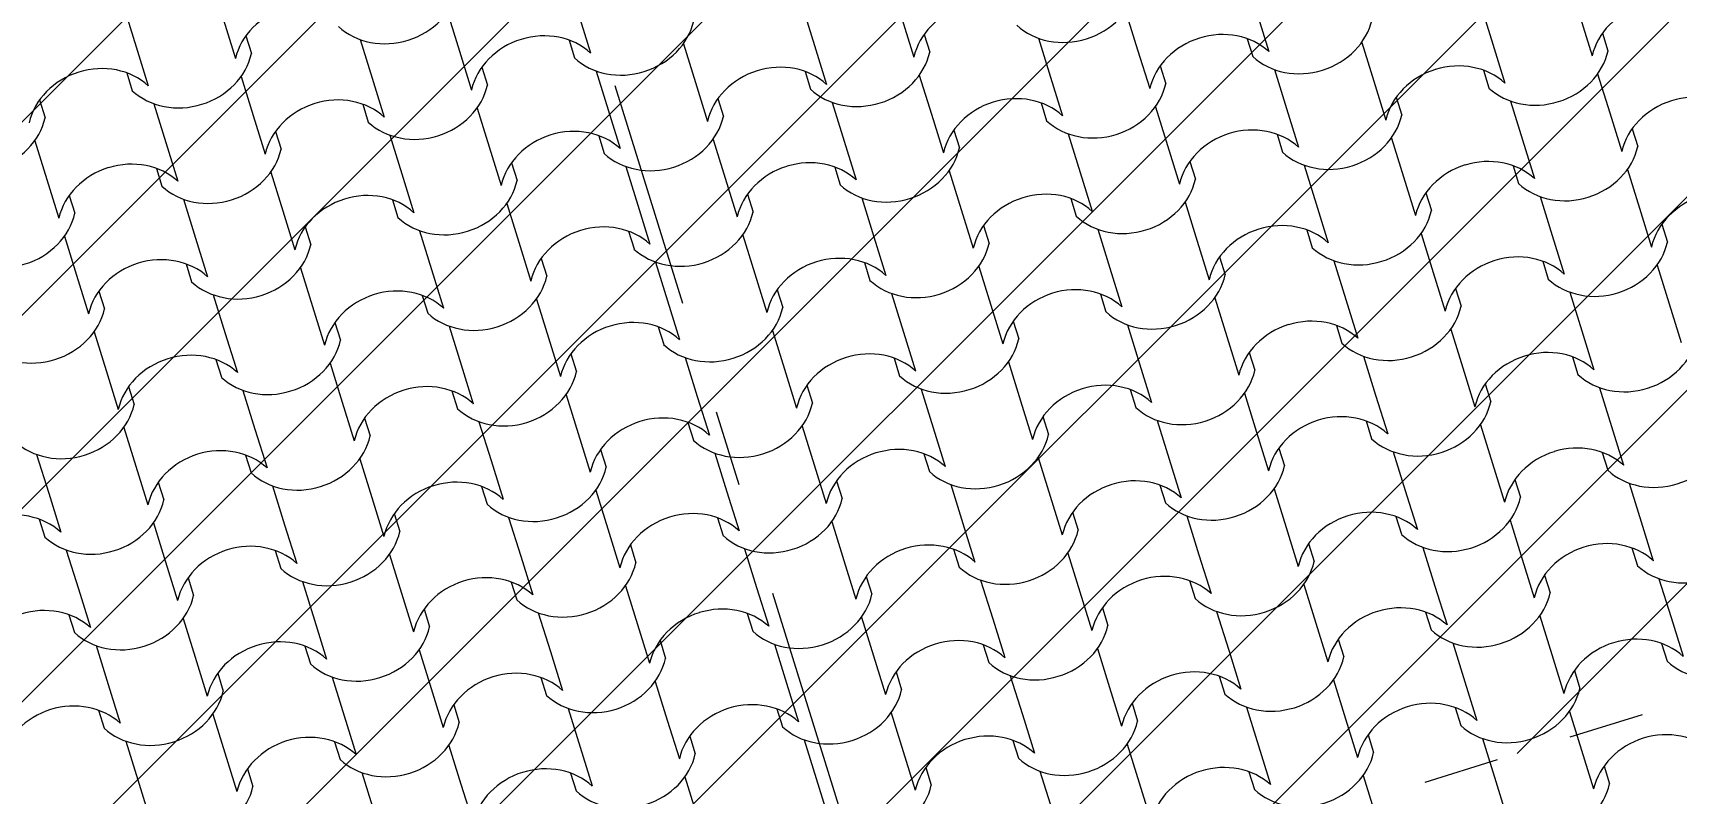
# Model space of a CAD drawing. Header units: metres. Extents: x -111189 to -108577, y -72951 to -72647.
# Drawn here: x -111163.921 to -111161.758, y -72926.407 to -72925.406 of the extents above; entities that cross this region are included whole.
import ezdxf

# ---------------------------------------------------------------- set-up
doc = ezdxf.new("R2010")
doc.units = ezdxf.units.M
doc.header["$MEASUREMENT"] = 0
doc.set_wipeout_variables(frame=1)
for name, pattern in [('OTK - Traço Ponto', [0.2, 0.1, -0.05, 0, -0.05]), ('OTK - Traço Ponto CORTES_ALÇ', [0.6, 0.3, -0.15, 0, -0.15]), ('Wipeout_Contour', [1, 0, -1])]:
    doc.linetypes.add(name, pattern=pattern)
for name, color, linetype in [('00 - Cotas Implantação', 7, 'Continuous'), ('02 - PASSEIOS', 7, 'Continuous'), ('03 - COBERTURA', 7, 'Continuous'), ('13 - IMPLANTAÇÃO (apoio).Layer Apoio', 7, 'Continuous'), ('14 - CORTES.Marcadores', 7, 'Continuous')]:
    doc.layers.add(name, color=color, linetype=linetype)
doc.styles.add('ESTILO_GERADO_2', font='malgunsl.ttf')
doc.dimstyles.new('ESTILO_GERADO__1', dxfattribs={"dimtxt": 0.15, "dimasz": 0.095, "dimexe": 0.18, "dimexo": 0.5, "dimgap": 0, "dimtad": 1, "dimzin": 0, "dimdsep": 46, "dimtxsty": 'ESTILO_GERADO_2', "dimblk": 'ARROWHEAD_2', "dimblk1": 'ARROWHEAD_2', "dimblk2": 'ARROWHEAD_2', "dimcen": 0.09, "dimclrd": 7, "dimclre": 7, "dimclrt": 7, "dimadec": 0, "dimazin": 0, "dimtfac": 1, "dimtdec": 4, "dimtmove": 0, "dimatfit": 3, "dimfxl": 1, "dimtolj": 1, "dimtzin": 0, "dimarcsym": 0})

# ---------------------------------------------------------------- blocks, each defined once
blk = doc.blocks.new('Malha_8_1', base_point=(-111182.45, -72914.5203))
at = {"color": 254, "linetype": 'Wipeout_Contour', "lineweight": 0, "ltscale": 1861428.278801215}
blk.add_wipeout([(-111182.45, -72914.5203), (-111181.1398, -72916.9324), (-111179.283, -72920.3506), (-111178.6992, -72921.4255), (-111173.1932, -72931.5618), (-111171.3979, -72934.867), (-111163.9365, -72948.6033), (-111162.5896, -72948.18), (-111170.1617, -72934.1975), (-111171.9536, -72930.8885), (-111177.4458, -72920.7467), (-111178.0283, -72919.6711), (-111179.8807, -72916.2505), (-111181.0503, -72914.0907)], dxfattribs=at).dxf.layer = '02 - PASSEIOS'
blk = doc.blocks.new('*X121', base_point=(-110957.0649, -73026.2797))
at = {"layer": '03 - COBERTURA', "color": 253, "linetype": 'Continuous', "lineweight": 9}
for p, q in [((-111163.8012, -72925.3735), (-111163.7853, -72925.4245)), ((-111162.908, -72925.3717), (-111162.8921, -72925.4227)), ((-111162.4824, -72925.3774), (-111162.4666, -72925.4284)), ((-111162.0148, -72925.37), (-111161.9989, -72925.421)), ((-111163.6705, -72925.3888), (-111163.6546, -72925.4398)), ((-111163.3756, -72925.3791), (-111163.3597, -72925.4302)), ((-111163.2029, -72925.3814), (-111163.187, -72925.4324)), ((-111162.7773, -72925.3871), (-111162.7615, -72925.4381)), ((-111162.3097, -72925.3796), (-111162.2939, -72925.4307)), ((-111161.8841, -72925.3853), (-111161.8683, -72925.4363)), ((-111163.6409, -72925.4098), (-111163.6336, -72925.4333)), ((-111163.4904, -72925.4148), (-111163.4745, -72925.4658)), ((-111163.2153, -72925.4155), (-111163.208, -72925.4389)), ((-111163.0648, -72925.4205), (-111163.049, -72925.4715)), ((-111162.7477, -72925.4081), (-111162.7404, -72925.4315)), ((-111162.5972, -72925.4131), (-111162.5814, -72925.4641)), ((-111162.3222, -72925.4137), (-111162.3149, -72925.4372)), ((-111162.1716, -72925.4187), (-111162.1558, -72925.4697)), ((-111161.9989, -72925.421), (-111161.9831, -72925.472)), ((-111161.8546, -72925.4063), (-111161.8473, -72925.4298)), ((-111163.7853, -72925.4245), (-111163.7694, -72925.4755)), ((-111163.3597, -72925.4302), (-111163.3439, -72925.4812)), ((-111162.8921, -72925.4227), (-111162.8763, -72925.4738)), ((-111162.4666, -72925.4284), (-111162.4507, -72925.4794)), ((-111163.7977, -72925.4586), (-111163.7905, -72925.4821)), ((-111163.6472, -72925.4636), (-111163.6314, -72925.5146)), ((-111163.3301, -72925.4512), (-111163.3229, -72925.4746)), ((-111163.1796, -72925.4562), (-111163.1638, -72925.5072)), ((-111162.9046, -72925.4568), (-111162.8973, -72925.4803)), ((-111162.7541, -72925.4618), (-111162.7382, -72925.5128)), ((-111162.5814, -72925.4641), (-111162.5655, -72925.5151)), ((-111162.437, -72925.4494), (-111162.4297, -72925.4729)), ((-111162.2865, -72925.4544), (-111162.2706, -72925.5054)), ((-111162.0114, -72925.4551), (-111162.0041, -72925.4785)), ((-111161.8609, -72925.4601), (-111161.845, -72925.5111)), ((-111163.4745, -72925.4658), (-111163.4587, -72925.5169)), ((-111163.049, -72925.4715), (-111163.0331, -72925.5225)), ((-111162.1558, -72925.4697), (-111162.1399, -72925.5207)), ((-111163.9126, -72925.4943), (-111163.9053, -72925.5177)), ((-111163.7621, -72925.4993), (-111163.7462, -72925.5503)), ((-111163.487, -72925.4999), (-111163.4797, -72925.5234)), ((-111163.3365, -72925.5049), (-111163.3206, -72925.5559)), ((-111163.1638, -72925.5072), (-111163.1479, -72925.5582)), ((-111163.0194, -72925.4925), (-111163.0121, -72925.516)), ((-111162.8689, -72925.4975), (-111162.853, -72925.5485)), ((-111162.5938, -72925.4982), (-111162.5865, -72925.5216)), ((-111162.4433, -72925.5032), (-111162.4274, -72925.5542)), ((-111162.2706, -72925.5054), (-111162.2547, -72925.5564)), ((-111162.1262, -72925.4908), (-111162.1189, -72925.5142)), ((-111161.9757, -72925.4958), (-111161.9598, -72925.5468)), ((-111163.6314, -72925.5146), (-111163.6155, -72925.5656)), ((-111162.7382, -72925.5128), (-111162.7223, -72925.5639)), ((-111161.845, -72925.5111), (-111161.8292, -72925.5621)), ((-111163.9189, -72925.548), (-111163.903, -72925.5991)), ((-111163.7462, -72925.5503), (-111163.7303, -72925.6013)), ((-111163.6018, -72925.5356), (-111163.5945, -72925.5591)), ((-111163.4513, -72925.5406), (-111163.4354, -72925.5916)), ((-111163.1762, -72925.5413), (-111163.1689, -72925.5647)), ((-111163.0257, -72925.5463), (-111163.0099, -72925.5973)), ((-111162.853, -72925.5485), (-111162.8372, -72925.5995)), ((-111162.7086, -72925.5339), (-111162.7013, -72925.5573)), ((-111162.5581, -72925.5389), (-111162.5423, -72925.5899)), ((-111162.2831, -72925.5395), (-111162.2758, -72925.563)), ((-111162.1325, -72925.5445), (-111162.1167, -72925.5955)), ((-111161.9598, -72925.5468), (-111161.944, -72925.5978)), ((-111161.8155, -72925.5321), (-111161.8082, -72925.5556)), ((-111163.3206, -72925.5559), (-111163.3048, -72925.607)), ((-111162.4274, -72925.5542), (-111162.4116, -72925.6052)), ((-111163.7586, -72925.5844), (-111163.7514, -72925.6078)), ((-111163.6081, -72925.5894), (-111163.5923, -72925.6404)), ((-111163.4354, -72925.5916), (-111163.4196, -72925.6427)), ((-111163.291, -72925.577), (-111163.2838, -72925.6004)), ((-111163.1405, -72925.582), (-111163.1247, -72925.633)), ((-111162.8655, -72925.5826), (-111162.8582, -72925.6061)), ((-111162.715, -72925.5876), (-111162.6991, -72925.6386)), ((-111162.5423, -72925.5899), (-111162.5264, -72925.6409)), ((-111162.3979, -72925.5752), (-111162.3906, -72925.5987)), ((-111162.2474, -72925.5802), (-111162.2315, -72925.6312)), ((-111161.9723, -72925.5809), (-111161.965, -72925.6043)), ((-111161.8218, -72925.5858), (-111161.8059, -72925.6369)), ((-111163.903, -72925.5991), (-111163.8872, -72925.6501)), ((-111163.0099, -72925.5973), (-111162.994, -72925.6483)), ((-111162.1167, -72925.5955), (-111162.1008, -72925.6465)), ((-111163.8735, -72925.6201), (-111163.8662, -72925.6435)), ((-111163.723, -72925.6251), (-111163.7071, -72925.6761)), ((-111163.4479, -72925.6257), (-111163.4406, -72925.6492)), ((-111163.2974, -72925.6307), (-111163.2815, -72925.6817)), ((-111163.1247, -72925.633), (-111163.1088, -72925.684)), ((-111162.9803, -72925.6183), (-111162.973, -72925.6418)), ((-111162.8298, -72925.6233), (-111162.8139, -72925.6743)), ((-111162.5547, -72925.624), (-111162.5474, -72925.6474)), ((-111162.4042, -72925.629), (-111162.3883, -72925.68)), ((-111162.2315, -72925.6312), (-111162.2156, -72925.6822)), ((-111162.0871, -72925.6166), (-111162.0798, -72925.64)), ((-111161.9366, -72925.6215), (-111161.9207, -72925.6726)), ((-111161.8059, -72925.6369), (-111161.7901, -72925.6879)), ((-111163.5923, -72925.6404), (-111163.5764, -72925.6914)), ((-111162.6991, -72925.6386), (-111162.6832, -72925.6896)), ((-111161.7763, -72925.6579), (-111161.7691, -72925.6813)), ((-111163.8798, -72925.6738), (-111163.8639, -72925.7248)), ((-111163.7071, -72925.6761), (-111163.6912, -72925.7271)), ((-111163.5627, -72925.6614), (-111163.5554, -72925.6849)), ((-111163.4122, -72925.6664), (-111163.3963, -72925.7174)), ((-111163.1371, -72925.6671), (-111163.1298, -72925.6905)), ((-111162.9866, -72925.6721), (-111162.9708, -72925.7231)), ((-111162.8139, -72925.6743), (-111162.7981, -72925.7253)), ((-111162.6695, -72925.6597), (-111162.6622, -72925.6831)), ((-111162.519, -72925.6646), (-111162.5032, -72925.7157)), ((-111162.3883, -72925.68), (-111162.3725, -72925.731)), ((-111162.2439, -72925.6653), (-111162.2367, -72925.6888)), ((-111162.0934, -72925.6703), (-111162.0776, -72925.7213)), ((-111161.9207, -72925.6726), (-111161.9049, -72925.7236)), ((-111163.2815, -72925.6817), (-111163.2657, -72925.7327)), ((-111162.3588, -72925.701), (-111162.3515, -72925.7245)), ((-111163.7195, -72925.7102), (-111163.7123, -72925.7336)), ((-111163.569, -72925.7152), (-111163.5532, -72925.7662)), ((-111163.3963, -72925.7174), (-111163.3805, -72925.7684)), ((-111163.2519, -72925.7028), (-111163.2447, -72925.7262)), ((-111163.1014, -72925.7078), (-111163.0856, -72925.7588)), ((-111162.9708, -72925.7231), (-111162.9549, -72925.7741)), ((-111162.8264, -72925.7084), (-111162.8191, -72925.7319)), ((-111162.6759, -72925.7134), (-111162.66, -72925.7644)), ((-111162.5032, -72925.7157), (-111162.4873, -72925.7667)), ((-111162.2083, -72925.706), (-111162.1924, -72925.757)), ((-111162.0776, -72925.7213), (-111162.0617, -72925.7723)), ((-111161.9332, -72925.7066), (-111161.9259, -72925.7301)), ((-111161.7827, -72925.7116), (-111161.7668, -72925.7627)), ((-111163.8639, -72925.7248), (-111163.8481, -72925.7759)), ((-111163.8344, -72925.7459), (-111163.8271, -72925.7693)), ((-111162.9412, -72925.7441), (-111162.9339, -72925.7676)), ((-111162.048, -72925.7423), (-111162.0407, -72925.7658)), ((-111163.6839, -72925.7509), (-111163.668, -72925.8019)), ((-111163.5532, -72925.7662), (-111163.5373, -72925.8172)), ((-111163.4088, -72925.7515), (-111163.4015, -72925.775)), ((-111163.2583, -72925.7565), (-111163.2424, -72925.8075)), ((-111163.0856, -72925.7588), (-111163.0697, -72925.8098)), ((-111162.7907, -72925.7491), (-111162.7748, -72925.8001)), ((-111162.66, -72925.7644), (-111162.6441, -72925.8154)), ((-111162.5156, -72925.7498), (-111162.5083, -72925.7732)), ((-111162.3651, -72925.7547), (-111162.3492, -72925.8058)), ((-111162.1924, -72925.757), (-111162.1765, -72925.808)), ((-111161.8975, -72925.7473), (-111161.8816, -72925.7983)), ((-111161.7668, -72925.7627), (-111161.751, -72925.8137)), ((-111163.5236, -72925.7872), (-111163.5163, -72925.8107)), ((-111162.6304, -72925.7854), (-111162.6231, -72925.8089)), ((-111163.8407, -72925.7996), (-111163.8248, -72925.8506)), ((-111163.668, -72925.8019), (-111163.6521, -72925.8529)), ((-111163.3731, -72925.7922), (-111163.3572, -72925.8432)), ((-111163.2424, -72925.8075), (-111163.2266, -72925.8585)), ((-111163.098, -72925.7929), (-111163.0907, -72925.8163)), ((-111162.9475, -72925.7979), (-111162.9317, -72925.8489)), ((-111162.7748, -72925.8001), (-111162.759, -72925.8511)), ((-111162.4799, -72925.7904), (-111162.4641, -72925.8415)), ((-111162.3492, -72925.8058), (-111162.3334, -72925.8568)), ((-111162.2048, -72925.7911), (-111162.1976, -72925.8145)), ((-111162.0543, -72925.7961), (-111162.0385, -72925.8471)), ((-111161.8816, -72925.7983), (-111161.8658, -72925.8494)), ((-111163.2128, -72925.8286), (-111163.2055, -72925.852)), ((-111162.3197, -72925.8268), (-111162.3124, -72925.8502)), ((-111162.1692, -72925.8318), (-111162.1533, -72925.8828)), ((-111161.8941, -72925.8324), (-111161.8868, -72925.8559)), ((-111163.8248, -72925.8506), (-111163.809, -72925.9016)), ((-111163.6804, -72925.836), (-111163.6731, -72925.8594)), ((-111163.5299, -72925.841), (-111163.5141, -72925.892)), ((-111163.3572, -72925.8432), (-111163.3414, -72925.8942)), ((-111163.0623, -72925.8335), (-111163.0465, -72925.8846)), ((-111162.9317, -72925.8489), (-111162.9158, -72925.8999)), ((-111162.7873, -72925.8342), (-111162.78, -72925.8577)), ((-111162.6368, -72925.8392), (-111162.6209, -72925.8902)), ((-111162.4641, -72925.8415), (-111162.4482, -72925.8925)), ((-111162.0385, -72925.8471), (-111162.0226, -72925.8981)), ((-111163.7953, -72925.8717), (-111163.788, -72925.8951)), ((-111162.9021, -72925.8699), (-111162.8948, -72925.8933)), ((-111162.7516, -72925.8749), (-111162.7357, -72925.9259)), ((-111162.4765, -72925.8755), (-111162.4692, -72925.899)), ((-111162.0089, -72925.8681), (-111162.0016, -72925.8916)), ((-111161.8584, -72925.8731), (-111161.8425, -72925.9241)), ((-111163.6447, -72925.8767), (-111163.6289, -72925.9277)), ((-111163.5141, -72925.892), (-111163.4982, -72925.943)), ((-111163.3697, -72925.8773), (-111163.3624, -72925.9008)), ((-111163.2192, -72925.8823), (-111163.2033, -72925.9333)), ((-111163.0465, -72925.8846), (-111163.0306, -72925.9356)), ((-111162.6209, -72925.8902), (-111162.605, -72925.9412)), ((-111162.326, -72925.8805), (-111162.3101, -72925.9315)), ((-111162.1533, -72925.8828), (-111162.1374, -72925.9338)), ((-111163.4845, -72925.913), (-111163.4772, -72925.9365)), ((-111163.334, -72925.918), (-111163.3181, -72925.969)), ((-111163.0589, -72925.9187), (-111163.0516, -72925.9421)), ((-111162.5913, -72925.9112), (-111162.584, -72925.9347)), ((-111162.4408, -72925.9162), (-111162.425, -72925.9672)), ((-111162.1657, -72925.9169), (-111162.1585, -72925.9403)), ((-111163.8016, -72925.9254), (-111163.7857, -72925.9764)), ((-111163.6289, -72925.9277), (-111163.613, -72925.9787)), ((-111163.2033, -72925.9333), (-111163.1875, -72925.9843)), ((-111162.9084, -72925.9236), (-111162.8926, -72925.9747)), ((-111162.7357, -72925.9259), (-111162.7199, -72925.9769)), ((-111162.3101, -72925.9315), (-111162.2943, -72925.9826)), ((-111162.0152, -72925.9219), (-111161.9994, -72925.9729)), ((-111161.8425, -72925.9241), (-111161.8267, -72925.9751)), ((-111163.9164, -72925.9611), (-111163.9005, -72926.0121)), ((-111163.6413, -72925.9618), (-111163.634, -72925.9852)), ((-111163.1737, -72925.9543), (-111163.1664, -72925.9778)), ((-111163.0232, -72925.9593), (-111163.0074, -72926.0103)), ((-111162.7482, -72925.96), (-111162.7409, -72925.9834)), ((-111162.2806, -72925.9526), (-111162.2733, -72925.976)), ((-111162.1301, -72925.9576), (-111162.1142, -72926.0086)), ((-111161.855, -72925.9582), (-111161.8477, -72925.9817)), ((-111163.7857, -72925.9764), (-111163.7699, -72926.0274)), ((-111163.4908, -72925.9667), (-111163.475, -72926.0178)), ((-111163.3181, -72925.969), (-111163.3023, -72926.02)), ((-111162.8926, -72925.9747), (-111162.8767, -72926.0257)), ((-111162.5977, -72925.965), (-111162.5818, -72926.016)), ((-111162.425, -72925.9672), (-111162.4091, -72926.0183)), ((-111161.9994, -72925.9729), (-111161.9835, -72926.0239)), ((-111163.7562, -72925.9975), (-111163.7489, -72926.0209)), ((-111163.6056, -72926.0024), (-111163.5898, -72926.0535)), ((-111163.3306, -72926.0031), (-111163.3233, -72926.0266)), ((-111162.863, -72925.9957), (-111162.8557, -72926.0191)), ((-111162.7125, -72926.0007), (-111162.6966, -72926.0517)), ((-111162.4374, -72926.0013), (-111162.4301, -72926.0248)), ((-111161.9698, -72925.9939), (-111161.9625, -72926.0174)), ((-111161.8193, -72925.9989), (-111161.8034, -72926.0499)), ((-111163.9005, -72926.0121), (-111163.8847, -72926.0631)), ((-111163.475, -72926.0178), (-111163.4591, -72926.0688)), ((-111163.1801, -72926.0081), (-111163.1642, -72926.0591)), ((-111163.0074, -72926.0103), (-111162.9915, -72926.0614)), ((-111162.5818, -72926.016), (-111162.5659, -72926.067)), ((-111162.2869, -72926.0063), (-111162.271, -72926.0573)), ((-111162.1142, -72926.0086), (-111162.0983, -72926.0596)), ((-111163.913, -72926.0462), (-111163.9057, -72926.0697)), ((-111163.4454, -72926.0388), (-111163.4381, -72926.0622)), ((-111163.2949, -72926.0438), (-111163.279, -72926.0948)), ((-111163.0198, -72926.0444), (-111163.0125, -72926.0679)), ((-111162.5522, -72926.037), (-111162.5449, -72926.0605)), ((-111162.4017, -72926.042), (-111162.3859, -72926.093)), ((-111162.1266, -72926.0427), (-111162.1193, -72926.0661)), ((-111161.9761, -72926.0477), (-111161.9603, -72926.0987)), ((-111163.7625, -72926.0512), (-111163.7466, -72926.1022)), ((-111163.5898, -72926.0535), (-111163.5739, -72926.1045)), ((-111163.1642, -72926.0591), (-111163.1484, -72926.1101)), ((-111162.8693, -72926.0494), (-111162.8535, -72926.1004)), ((-111162.6966, -72926.0517), (-111162.6808, -72926.1027)), ((-111162.271, -72926.0573), (-111162.2552, -72926.1084)), ((-111161.8034, -72926.0499), (-111161.7876, -72926.1009)), ((-111163.8773, -72926.0869), (-111163.8614, -72926.1379)), ((-111163.6022, -72926.0875), (-111163.5949, -72926.111)), ((-111163.1346, -72926.0801), (-111163.1273, -72926.1036)), ((-111162.9841, -72926.0851), (-111162.9683, -72926.1361)), ((-111162.7091, -72926.0858), (-111162.7018, -72926.1092)), ((-111162.5586, -72926.0908), (-111162.5427, -72926.1418)), ((-111162.2415, -72926.0784), (-111162.2342, -72926.1018)), ((-111162.0909, -72926.0834), (-111162.0751, -72926.1344)), ((-111161.8159, -72926.084), (-111161.8086, -72926.1075)), ((-111163.7466, -72926.1022), (-111163.7308, -72926.1532)), ((-111163.4517, -72926.0925), (-111163.4359, -72926.1436)), ((-111163.279, -72926.0948), (-111163.2632, -72926.1458)), ((-111162.8535, -72926.1004), (-111162.8376, -72926.1515)), ((-111162.3859, -72926.093), (-111162.37, -72926.144)), ((-111161.9603, -72926.0987), (-111161.9444, -72926.1497)), ((-111163.717, -72926.1232), (-111163.7098, -72926.1467)), ((-111163.5665, -72926.1282), (-111163.5507, -72926.1792)), ((-111163.2915, -72926.1289), (-111163.2842, -72926.1523)), ((-111163.141, -72926.1339), (-111163.1251, -72926.1849)), ((-111162.8239, -72926.1215), (-111162.8166, -72926.1449)), ((-111162.6734, -72926.1265), (-111162.6575, -72926.1775)), ((-111162.3983, -72926.1271), (-111162.391, -72926.1506)), ((-111162.2478, -72926.1321), (-111162.2319, -72926.1831)), ((-111162.0751, -72926.1344), (-111162.0592, -72926.1854)), ((-111161.9307, -72926.1197), (-111161.9234, -72926.1432)), ((-111161.7802, -72926.1247), (-111161.7643, -72926.1757)), ((-111163.8614, -72926.1379), (-111163.8456, -72926.1889)), ((-111163.4359, -72926.1436), (-111163.42, -72926.1946)), ((-111162.9683, -72926.1361), (-111162.9524, -72926.1872)), ((-111162.5427, -72926.1418), (-111162.5268, -72926.1928)), ((-111163.8739, -72926.172), (-111163.8666, -72926.1954)), ((-111163.7234, -72926.177), (-111163.7075, -72926.228)), ((-111163.4063, -72926.1646), (-111163.399, -72926.188)), ((-111163.2558, -72926.1696), (-111163.2399, -72926.2206)), ((-111162.9807, -72926.1702), (-111162.9734, -72926.1937)), ((-111162.8302, -72926.1752), (-111162.8143, -72926.2262)), ((-111162.6575, -72926.1775), (-111162.6416, -72926.2285)), ((-111162.5131, -72926.1628), (-111162.5058, -72926.1863)), ((-111162.3626, -72926.1678), (-111162.3467, -72926.2188)), ((-111162.0875, -72926.1685), (-111162.0802, -72926.1919)), ((-111161.937, -72926.1735), (-111161.9212, -72926.2245)), ((-111161.7643, -72926.1757), (-111161.7485, -72926.2267)), ((-111163.5507, -72926.1792), (-111163.5348, -72926.2303)), ((-111163.1251, -72926.1849), (-111163.1093, -72926.2359)), ((-111162.2319, -72926.1831), (-111162.2161, -72926.2341)), ((-111163.8382, -72926.2127), (-111163.8223, -72926.2637)), ((-111163.5631, -72926.2133), (-111163.5558, -72926.2368)), ((-111163.4126, -72926.2183), (-111163.3968, -72926.2693)), ((-111163.2399, -72926.2206), (-111163.2241, -72926.2716)), ((-111163.0955, -72926.2059), (-111163.0882, -72926.2294)), ((-111162.945, -72926.2109), (-111162.9292, -72926.2619)), ((-111162.67, -72926.2116), (-111162.6627, -72926.235)), ((-111162.5194, -72926.2166), (-111162.5036, -72926.2676)), ((-111162.3467, -72926.2188), (-111162.3309, -72926.2698)), ((-111162.2024, -72926.2042), (-111162.1951, -72926.2276)), ((-111162.0518, -72926.2091), (-111162.036, -72926.2602)), ((-111161.7768, -72926.2098), (-111161.7695, -72926.2333)), ((-111163.7075, -72926.228), (-111163.6917, -72926.279)), ((-111162.8143, -72926.2262), (-111162.7985, -72926.2772)), ((-111161.9212, -72926.2245), (-111161.9053, -72926.2755)), ((-111163.8223, -72926.2637), (-111163.8065, -72926.3147)), ((-111163.6779, -72926.249), (-111163.6707, -72926.2725)), ((-111163.5274, -72926.254), (-111163.5116, -72926.305)), ((-111163.2524, -72926.2547), (-111163.2451, -72926.2781)), ((-111163.1019, -72926.2597), (-111163.086, -72926.3107)), ((-111162.9292, -72926.2619), (-111162.9133, -72926.3129)), ((-111162.7848, -72926.2473), (-111162.7775, -72926.2707)), ((-111162.6343, -72926.2523), (-111162.6184, -72926.3033)), ((-111162.3592, -72926.2529), (-111162.3519, -72926.2764)), ((-111162.2087, -72926.2579), (-111162.1928, -72926.3089)), ((-111162.036, -72926.2602), (-111162.0201, -72926.3112)), ((-111161.8916, -72926.2455), (-111161.8843, -72926.269)), ((-111163.3968, -72926.2693), (-111163.3809, -72926.3204)), ((-111162.5036, -72926.2676), (-111162.4877, -72926.3186)), ((-111163.8348, -72926.2978), (-111163.8275, -72926.3212)), ((-111163.6843, -72926.3028), (-111163.6684, -72926.3538)), ((-111163.5116, -72926.305), (-111163.4957, -72926.356)), ((-111163.3672, -72926.2904), (-111163.3599, -72926.3138)), ((-111163.2167, -72926.2954), (-111163.2008, -72926.3464)), ((-111162.9416, -72926.296), (-111162.9343, -72926.3195)), ((-111162.7911, -72926.301), (-111162.7752, -72926.352)), ((-111162.6184, -72926.3033), (-111162.6025, -72926.3543)), ((-111162.474, -72926.2886), (-111162.4667, -72926.3121)), ((-111162.3235, -72926.2936), (-111162.3076, -72926.3446)), ((-111162.0484, -72926.2943), (-111162.0411, -72926.3177)), ((-111161.8979, -72926.2992), (-111161.8821, -72926.3503)), ((-111163.086, -72926.3107), (-111163.0701, -72926.3617)), ((-111162.1928, -72926.3089), (-111162.177, -72926.3599)), ((-111162.1632, -72926.3299), (-111162.156, -72926.3534)), ((-111163.7991, -72926.3385), (-111163.7832, -72926.3895)), ((-111163.524, -72926.3391), (-111163.5167, -72926.3626)), ((-111163.3735, -72926.3441), (-111163.3577, -72926.3951)), ((-111163.2008, -72926.3464), (-111163.185, -72926.3974)), ((-111163.0564, -72926.3317), (-111163.0491, -72926.3552)), ((-111162.9059, -72926.3367), (-111162.8901, -72926.3877)), ((-111162.6308, -72926.3374), (-111162.6236, -72926.3608)), ((-111162.4803, -72926.3423), (-111162.4645, -72926.3934)), ((-111162.3076, -72926.3446), (-111162.2918, -72926.3956)), ((-111162.0127, -72926.3349), (-111161.9969, -72926.3859)), ((-111161.8821, -72926.3503), (-111161.8662, -72926.4013)), ((-111163.6684, -72926.3538), (-111163.6526, -72926.4048)), ((-111162.7752, -72926.352), (-111162.7594, -72926.403)), ((-111162.7457, -72926.3731), (-111162.7384, -72926.3965)), ((-111161.8525, -72926.3713), (-111161.8452, -72926.3947)), ((-111163.7832, -72926.3895), (-111163.7674, -72926.4405)), ((-111163.6388, -72926.3748), (-111163.6316, -72926.3983)), ((-111163.4883, -72926.3798), (-111163.4725, -72926.4308)), ((-111163.2133, -72926.3805), (-111163.206, -72926.4039)), ((-111163.0628, -72926.3855), (-111163.0469, -72926.4365)), ((-111162.8901, -72926.3877), (-111162.8742, -72926.4387)), ((-111162.5952, -72926.378), (-111162.5793, -72926.4291)), ((-111162.4645, -72926.3934), (-111162.4486, -72926.4444)), ((-111162.3201, -72926.3787), (-111162.3128, -72926.4022)), ((-111162.1696, -72926.3837), (-111162.1537, -72926.4347)), ((-111161.9969, -72926.3859), (-111161.981, -72926.437)), ((-111163.3577, -72926.3951), (-111163.3418, -72926.4461))]:
    blk.add_line(p, q, dxfattribs=at)
for centre, major_axis, start_param, end_param in [((-111163.4511, -72925.3387), (0.0878, 0.0273), 3.607672, 5.817106), ((-111162.5579, -72925.3369), (0.0878, 0.0273), 3.607672, 5.817106), ((-111163.565, -72925.4505), (0.0883, 0.0274), 1.573772, 2.670554), ((-111162.6719, -72925.4487), (0.0883, 0.0274), 1.573772, 2.670554), ((-111161.7787, -72925.447), (0.0883, 0.0274), 1.573772, 2.670554), ((-111163.1404, -72925.38), (0.0878, 0.0273), 3.607672, 5.817106), ((-111162.2472, -72925.3782), (0.0878, 0.0273), 3.607672, 5.817106), ((-111163.2543, -72925.4918), (0.0883, 0.0274), 1.573772, 2.670554), ((-111163.2548, -72925.492), (0.0883, 0.0274), 0.471039, 1.56782), ((-111162.3611, -72925.4901), (0.0883, 0.0274), 1.573772, 2.670554), ((-111162.3616, -72925.4902), (0.0883, 0.0274), 0.471039, 1.56782), ((-111163.7228, -72925.4231), (0.0878, 0.0273), 3.607672, 5.817106), ((-111162.8296, -72925.4213), (0.0878, 0.0273), 3.607672, 5.817106), ((-111161.9364, -72925.4196), (0.0878, 0.0273), 3.607672, 5.817106), ((-111163.8367, -72925.5349), (0.0883, 0.0274), 1.573772, 2.670554), ((-111163.8372, -72925.5351), (0.0883, 0.0274), 0.471039, 1.56782), ((-111162.9435, -72925.5332), (0.0883, 0.0274), 1.573772, 2.670554), ((-111162.944, -72925.5333), (0.0883, 0.0274), 0.471039, 1.56782), ((-111162.0503, -72925.5314), (0.0883, 0.0274), 1.573772, 2.670554), ((-111162.0509, -72925.5316), (0.0883, 0.0274), 0.471039, 1.56782), ((-111163.412, -72925.4645), (0.0878, 0.0273), 3.607672, 5.817106), ((-111162.5188, -72925.4627), (0.0878, 0.0273), 3.607672, 5.817106), ((-111161.7401, -72925.5729), (0.0883, 0.0274), 0.471039, 1.56782), ((-111163.5259, -72925.5763), (0.0883, 0.0274), 1.573772, 2.670554), ((-111163.5265, -72925.5764), (0.0883, 0.0274), 0.471039, 1.56782), ((-111162.6328, -72925.5745), (0.0883, 0.0274), 1.573772, 2.670554), ((-111162.6333, -72925.5747), (0.0883, 0.0274), 0.471039, 1.56782), ((-111161.7396, -72925.5727), (0.0883, 0.0274), 1.573772, 2.670554), ((-111163.9944, -72925.5076), (0.0878, 0.0273), 3.607672, 5.817106), ((-111163.1013, -72925.5058), (0.0878, 0.0273), 3.607672, 5.817106), ((-111162.3225, -72925.616), (0.0883, 0.0274), 0.471039, 1.56782), ((-111162.2081, -72925.504), (0.0878, 0.0273), 3.607672, 5.817106), ((-111163.2152, -72925.6176), (0.0883, 0.0274), 1.573772, 2.670554), ((-111163.2157, -72925.6178), (0.0883, 0.0274), 0.471039, 1.56782), ((-111162.322, -72925.6158), (0.0883, 0.0274), 1.573772, 2.670554), ((-111163.6837, -72925.5489), (0.0878, 0.0273), 3.607672, 5.817106), ((-111162.9049, -72925.6591), (0.0883, 0.0274), 0.471039, 1.56782), ((-111162.7905, -72925.5471), (0.0878, 0.0273), 3.607672, 5.817106), ((-111162.0118, -72925.6574), (0.0883, 0.0274), 0.471039, 1.56782), ((-111161.8973, -72925.5454), (0.0878, 0.0273), 3.607672, 5.817106), ((-111163.7976, -72925.6607), (0.0883, 0.0274), 1.573772, 2.670554), ((-111163.7981, -72925.6609), (0.0883, 0.0274), 0.471039, 1.56782), ((-111162.9044, -72925.659), (0.0883, 0.0274), 1.573772, 2.670554), ((-111162.0112, -72925.6572), (0.0883, 0.0274), 1.573772, 2.670554), ((-111163.4874, -72925.7022), (0.0883, 0.0274), 0.471039, 1.56782), ((-111163.3729, -72925.5902), (0.0878, 0.0273), 3.607672, 5.817106), ((-111162.5942, -72925.7005), (0.0883, 0.0274), 0.471039, 1.56782), ((-111162.4797, -72925.5885), (0.0878, 0.0273), 3.607672, 5.817106), ((-111163.4868, -72925.7021), (0.0883, 0.0274), 1.573772, 2.670554), ((-111162.5936, -72925.7003), (0.0883, 0.0274), 1.573772, 2.670554), ((-111161.7005, -72925.6985), (0.0883, 0.0274), 1.573772, 2.670554), ((-111163.9553, -72925.6333), (0.0878, 0.0273), 3.607672, 5.817106), ((-111163.1766, -72925.7436), (0.0883, 0.0274), 0.471039, 1.56782), ((-111163.0622, -72925.6316), (0.0878, 0.0273), 3.607672, 5.817106), ((-111162.2834, -72925.7418), (0.0883, 0.0274), 0.471039, 1.56782), ((-111162.169, -72925.6298), (0.0878, 0.0273), 3.607672, 5.817106), ((-111163.1761, -72925.7434), (0.0883, 0.0274), 1.573772, 2.670554), ((-111162.2829, -72925.7416), (0.0883, 0.0274), 1.573772, 2.670554), ((-111163.759, -72925.7867), (0.0883, 0.0274), 0.471039, 1.56782), ((-111163.6446, -72925.6747), (0.0878, 0.0273), 3.607672, 5.817106), ((-111162.8658, -72925.7849), (0.0883, 0.0274), 0.471039, 1.56782), ((-111162.7514, -72925.6729), (0.0878, 0.0273), 3.607672, 5.817106), ((-111161.9727, -72925.7831), (0.0883, 0.0274), 0.471039, 1.56782), ((-111161.8582, -72925.6712), (0.0878, 0.0273), 3.607672, 5.817106), ((-111163.7585, -72925.7865), (0.0883, 0.0274), 1.573772, 2.670554), ((-111162.8653, -72925.7847), (0.0883, 0.0274), 1.573772, 2.670554), ((-111161.9721, -72925.783), (0.0883, 0.0274), 1.573772, 2.670554), ((-111163.4482, -72925.828), (0.0883, 0.0274), 0.471039, 1.56782), ((-111163.3338, -72925.716), (0.0878, 0.0273), 3.607672, 5.817106), ((-111162.5551, -72925.8262), (0.0883, 0.0274), 0.471039, 1.56782), ((-111162.4406, -72925.7143), (0.0878, 0.0273), 3.607672, 5.817106), ((-111163.4477, -72925.8278), (0.0883, 0.0274), 1.573772, 2.670554), ((-111163.0231, -72925.7574), (0.0878, 0.0273), 3.607672, 5.817106), ((-111162.5545, -72925.8261), (0.0883, 0.0274), 1.573772, 2.670554), ((-111162.1299, -72925.7556), (0.0878, 0.0273), 3.607672, 5.817106), ((-111163.9162, -72925.7591), (0.0878, 0.0273), 3.607672, 5.817106), ((-111163.1375, -72925.8694), (0.0883, 0.0274), 0.471039, 1.56782), ((-111162.2443, -72925.8676), (0.0883, 0.0274), 0.471039, 1.56782), ((-111163.6055, -72925.8005), (0.0878, 0.0273), 3.607672, 5.817106), ((-111163.137, -72925.8692), (0.0883, 0.0274), 1.573772, 2.670554), ((-111162.7123, -72925.7987), (0.0878, 0.0273), 3.607672, 5.817106), ((-111162.2438, -72925.8674), (0.0883, 0.0274), 1.573772, 2.670554), ((-111161.8191, -72925.7969), (0.0878, 0.0273), 3.607672, 5.817106), ((-111163.7199, -72925.9125), (0.0883, 0.0274), 0.471039, 1.56782), ((-111162.8267, -72925.9107), (0.0883, 0.0274), 0.471039, 1.56782), ((-111161.933, -72925.9088), (0.0883, 0.0274), 1.573772, 2.670554), ((-111161.9336, -72925.9089), (0.0883, 0.0274), 0.471039, 1.56782), ((-111163.7194, -72925.9123), (0.0883, 0.0274), 1.573772, 2.670554), ((-111163.2947, -72925.8418), (0.0878, 0.0273), 3.607672, 5.817106), ((-111162.8262, -72925.9105), (0.0883, 0.0274), 1.573772, 2.670554), ((-111162.4015, -72925.8401), (0.0878, 0.0273), 3.607672, 5.817106), ((-111163.4091, -72925.9538), (0.0883, 0.0274), 0.471039, 1.56782), ((-111162.5154, -72925.9519), (0.0883, 0.0274), 1.573772, 2.670554), ((-111162.516, -72925.952), (0.0883, 0.0274), 0.471039, 1.56782), ((-111163.8771, -72925.8849), (0.0878, 0.0273), 3.607672, 5.817106), ((-111163.4086, -72925.9536), (0.0883, 0.0274), 1.573772, 2.670554), ((-111162.984, -72925.8832), (0.0878, 0.0273), 3.607672, 5.817106), ((-111162.0908, -72925.8814), (0.0878, 0.0273), 3.607672, 5.817106), ((-111163.0979, -72925.995), (0.0883, 0.0274), 1.573772, 2.670554), ((-111163.0984, -72925.9951), (0.0883, 0.0274), 0.471039, 1.56782), ((-111162.2047, -72925.9932), (0.0883, 0.0274), 1.573772, 2.670554), ((-111162.2052, -72925.9934), (0.0883, 0.0274), 0.471039, 1.56782), ((-111163.5664, -72925.9263), (0.0878, 0.0273), 3.607672, 5.817106), ((-111162.6732, -72925.9245), (0.0878, 0.0273), 3.607672, 5.817106), ((-111161.78, -72925.9227), (0.0878, 0.0273), 3.607672, 5.817106), ((-111163.6803, -72926.0381), (0.0883, 0.0274), 1.573772, 2.670554), ((-111163.6808, -72926.0382), (0.0883, 0.0274), 0.471039, 1.56782), ((-111162.7871, -72926.0363), (0.0883, 0.0274), 1.573772, 2.670554), ((-111162.7876, -72926.0365), (0.0883, 0.0274), 0.471039, 1.56782), ((-111161.8939, -72926.0346), (0.0883, 0.0274), 1.573772, 2.670554), ((-111161.8944, -72926.0347), (0.0883, 0.0274), 0.471039, 1.56782), ((-111163.2556, -72925.9676), (0.0878, 0.0273), 3.607672, 5.817106), ((-111162.3624, -72925.9658), (0.0878, 0.0273), 3.607672, 5.817106), ((-111163.3695, -72926.0794), (0.0883, 0.0274), 1.573772, 2.670554), ((-111163.37, -72926.0796), (0.0883, 0.0274), 0.471039, 1.56782), ((-111162.4763, -72926.0777), (0.0883, 0.0274), 1.573772, 2.670554), ((-111162.4769, -72926.0778), (0.0883, 0.0274), 0.471039, 1.56782), ((-111163.838, -72926.0107), (0.0878, 0.0273), 3.607672, 5.817106), ((-111162.9448, -72926.0089), (0.0878, 0.0273), 3.607672, 5.817106), ((-111162.0517, -72926.0072), (0.0878, 0.0273), 3.607672, 5.817106), ((-111163.9525, -72926.1227), (0.0883, 0.0274), 0.471039, 1.56782), ((-111163.0588, -72926.1208), (0.0883, 0.0274), 1.573772, 2.670554), ((-111163.0593, -72926.1209), (0.0883, 0.0274), 0.471039, 1.56782), ((-111162.1656, -72926.119), (0.0883, 0.0274), 1.573772, 2.670554), ((-111162.1661, -72926.1192), (0.0883, 0.0274), 0.471039, 1.56782), ((-111163.5273, -72926.0521), (0.0878, 0.0273), 3.607672, 5.817106), ((-111162.6341, -72926.0503), (0.0878, 0.0273), 3.607672, 5.817106), ((-111161.7409, -72926.0485), (0.0878, 0.0273), 3.607672, 5.817106), ((-111163.6412, -72926.1639), (0.0883, 0.0274), 1.573772, 2.670554), ((-111163.6417, -72926.164), (0.0883, 0.0274), 0.471039, 1.56782), ((-111162.748, -72926.1621), (0.0883, 0.0274), 1.573772, 2.670554), ((-111162.7485, -72926.1623), (0.0883, 0.0274), 0.471039, 1.56782), ((-111161.8548, -72926.1603), (0.0883, 0.0274), 1.573772, 2.670554), ((-111161.8553, -72926.1605), (0.0883, 0.0274), 0.471039, 1.56782), ((-111163.2165, -72926.0934), (0.0878, 0.0273), 3.607672, 5.817106), ((-111162.3233, -72926.0916), (0.0878, 0.0273), 3.607672, 5.817106), ((-111163.3304, -72926.2052), (0.0883, 0.0274), 1.573772, 2.670554), ((-111163.3309, -72926.2054), (0.0883, 0.0274), 0.471039, 1.56782), ((-111162.4372, -72926.2035), (0.0883, 0.0274), 1.573772, 2.670554), ((-111162.4378, -72926.2036), (0.0883, 0.0274), 0.471039, 1.56782), ((-111163.7989, -72926.1365), (0.0878, 0.0273), 3.607672, 5.817106), ((-111162.9057, -72926.1347), (0.0878, 0.0273), 3.607672, 5.817106), ((-111162.0126, -72926.133), (0.0878, 0.0273), 3.607672, 5.817106), ((-111163.9134, -72926.2485), (0.0883, 0.0274), 0.471039, 1.56782), ((-111163.0197, -72926.2466), (0.0883, 0.0274), 1.573772, 2.670554), ((-111163.0202, -72926.2467), (0.0883, 0.0274), 0.471039, 1.56782), ((-111162.1265, -72926.2448), (0.0883, 0.0274), 1.573772, 2.670554), ((-111162.127, -72926.245), (0.0883, 0.0274), 0.471039, 1.56782), ((-111163.4882, -72926.1778), (0.0878, 0.0273), 3.607672, 5.817106), ((-111162.595, -72926.1761), (0.0878, 0.0273), 3.607672, 5.817106), ((-111161.8162, -72926.2863), (0.0883, 0.0274), 0.471039, 1.56782), ((-111161.7018, -72926.1743), (0.0878, 0.0273), 3.607672, 5.817106), ((-111163.6021, -72926.2897), (0.0883, 0.0274), 1.573772, 2.670554), ((-111163.6026, -72926.2898), (0.0883, 0.0274), 0.471039, 1.56782), ((-111162.7089, -72926.2879), (0.0883, 0.0274), 1.573772, 2.670554), ((-111162.7094, -72926.2881), (0.0883, 0.0274), 0.471039, 1.56782), ((-111161.8157, -72926.2861), (0.0883, 0.0274), 1.573772, 2.670554), ((-111163.2918, -72926.3312), (0.0883, 0.0274), 0.471039, 1.56782), ((-111163.1774, -72926.2192), (0.0878, 0.0273), 3.607672, 5.817106), ((-111162.3987, -72926.3294), (0.0883, 0.0274), 0.471039, 1.56782), ((-111162.2842, -72926.2174), (0.0878, 0.0273), 3.607672, 5.817106), ((-111163.2913, -72926.331), (0.0883, 0.0274), 1.573772, 2.670554), ((-111162.3981, -72926.3292), (0.0883, 0.0274), 1.573772, 2.670554), ((-111163.8743, -72926.3743), (0.0883, 0.0274), 0.471039, 1.56782), ((-111163.7598, -72926.2623), (0.0878, 0.0273), 3.607672, 5.817106), ((-111162.9811, -72926.3725), (0.0883, 0.0274), 0.471039, 1.56782), ((-111162.8666, -72926.2605), (0.0878, 0.0273), 3.607672, 5.817106), ((-111162.0879, -72926.3707), (0.0883, 0.0274), 0.471039, 1.56782), ((-111161.9735, -72926.2588), (0.0878, 0.0273), 3.607672, 5.817106), ((-111163.8737, -72926.3741), (0.0883, 0.0274), 1.573772, 2.670554), ((-111162.9805, -72926.3723), (0.0883, 0.0274), 1.573772, 2.670554), ((-111162.0874, -72926.3706), (0.0883, 0.0274), 1.573772, 2.670554), ((-111163.5635, -72926.4156), (0.0883, 0.0274), 0.471039, 1.56782), ((-111163.4491, -72926.3036), (0.0878, 0.0273), 3.607672, 5.817106), ((-111162.6703, -72926.4139), (0.0883, 0.0274), 0.471039, 1.56782), ((-111162.5559, -72926.3019), (0.0878, 0.0273), 3.607672, 5.817106), ((-111161.7771, -72926.4121), (0.0883, 0.0274), 0.471039, 1.56782), ((-111163.563, -72926.4155), (0.0883, 0.0274), 1.573772, 2.670554), ((-111162.6698, -72926.4137), (0.0883, 0.0274), 1.573772, 2.670554), ((-111161.7766, -72926.4119), (0.0883, 0.0274), 1.573772, 2.670554), ((-111163.2527, -72926.457), (0.0883, 0.0274), 0.471039, 1.56782), ((-111163.1383, -72926.345), (0.0878, 0.0273), 3.607672, 5.817106), ((-111162.3596, -72926.4552), (0.0883, 0.0274), 0.471039, 1.56782), ((-111162.2451, -72926.3432), (0.0878, 0.0273), 3.607672, 5.817106), ((-111163.2522, -72926.4568), (0.0883, 0.0274), 1.573772, 2.670554), ((-111162.359, -72926.455), (0.0883, 0.0274), 1.573772, 2.670554), ((-111161.9344, -72926.3846), (0.0878, 0.0273), 3.607672, 5.817106), ((-111163.7207, -72926.3881), (0.0878, 0.0273), 3.607672, 5.817106), ((-111162.8275, -72926.3863), (0.0878, 0.0273), 3.607672, 5.817106)]:
    blk.add_ellipse(centre, major_axis=major_axis, ratio=0.876216, start_param=start_param, end_param=end_param, dxfattribs=at)
blk = doc.blocks.new('Cobertura_2_1', base_point=(-111162.6239, -72921.6369))
at = {"layer": '03 - COBERTURA', "color": 7, "linetype": 'Continuous', "lineweight": 13}
blk.add_blockref('*X121', (-110957.0649, -73026.2797), dxfattribs=at)
blk = doc.blocks.new('*D123', base_point=(-110957.0649, -73026.2797))
at = {"layer": '00 - Cotas Implantação', "color": 7, "linetype": 'Continuous', "lineweight": 5, "transparency": 16777216}
for p, q in [((-111155.1284, -72925.535), (-111154.9522, -72926.102)), ((-111154.9959, -72926.0829), (-111154.9641, -72925.9421)), ((-111154.9216, -72925.9943), (-111154.98, -72926.0125)), ((-111154.98, -72926.0125), (-111159.7563, -72927.4972)), ((-111159.9047, -72927.0198), (-111159.7285, -72927.5868)), ((-111159.7722, -72927.5676), (-111159.7404, -72927.4268)), ((-111159.7563, -72927.4972), (-111169.208, -72930.4354))]:
    blk.add_line(p, q, dxfattribs=at)
at = {"layer": '00 - Cotas Implantação', "color": 7, "lineweight": 5, "transparency": 16777216, "insert": (-111157.5629, -72926.784), "char_height": 0.15, "attachment_point": 7, "rotation": 17.2686, "style": 'ESTILO_GERADO_2'}
blk.add_mtext('\\A1;{\\pql;\\fMalgun Gothic Semilight|b0|i0|c0|p0;\\W1.000000;5,00}', dxfattribs=at)
blk = doc.blocks.new('ARROWHEAD_2')
at = {"color": 0, "linetype": 'Continuous', "lineweight": 0}
for p, q in [((-0.378, -0.655), (0.378, 0.655)), ((0, 0), (-1, 0))]:
    blk.add_line(p, q, dxfattribs=at)
blk = doc.blocks.new('*D124', base_point=(-110957.0649, -73026.2797))
at = {"layer": '00 - Cotas Implantação', "color": 7, "linetype": 'Continuous', "lineweight": 5, "transparency": 16777216}
for p, q in [((-111159.7722, -72927.5676), (-111159.7404, -72927.4268)), ((-111159.7563, -72927.4972), (-111169.208, -72930.4354)), ((-111169.3564, -72929.958), (-111169.1801, -72930.5249)), ((-111169.192, -72930.365), (-111169.2239, -72930.5058)), ((-111169.208, -72930.4354), (-111169.2663, -72930.4536))]:
    blk.add_line(p, q, dxfattribs=at)
at = {"layer": '00 - Cotas Implantação', "color": 7, "lineweight": 5, "transparency": 16777216, "insert": (-111164.6769, -72928.9955), "char_height": 0.15, "attachment_point": 7, "rotation": 17.2686, "style": 'ESTILO_GERADO_2'}
blk.add_mtext('\\A1;{\\pql;\\fMalgun Gothic Semilight|b0|i0|c0|p0;\\W1.000000;9,90}', dxfattribs=at)
blk = doc.blocks.new('*D128', base_point=(-110957.0649, -73026.2797))
at = {"layer": '00 - Cotas Implantação', "color": 7, "linetype": 'Continuous', "lineweight": 5, "transparency": 16777216}
for p, q in [((-111159.537, -72925.5992), (-111162.4907, -72916.0977)), ((-111159.4475, -72925.5714), (-111160.0145, -72925.7476)), ((-111159.6074, -72925.5833), (-111159.4666, -72925.6151)), ((-111158.0541, -72930.3695), (-111159.537, -72925.5992)), ((-111157.9646, -72930.3417), (-111158.5316, -72930.518)), ((-111158.1245, -72930.3536), (-111157.9837, -72930.3854)), ((-111158.0359, -72930.4279), (-111158.0541, -72930.3695))]:
    blk.add_line(p, q, dxfattribs=at)
at = {"layer": '00 - Cotas Implantação', "color": 7, "lineweight": 5, "transparency": 16777216, "insert": (-111158.8247, -72927.7896), "char_height": 0.15, "attachment_point": 7, "rotation": 287.2685, "style": 'ESTILO_GERADO_2'}
blk.add_mtext('\\A1;{\\pql;\\fMalgun Gothic Semilight|b0|i0|c0|p0;\\W1.000000;5,00}', dxfattribs=at)
blk = doc.blocks.new('*D129', base_point=(-110957.0649, -73026.2797))
at = {"layer": '00 - Cotas Implantação', "color": 7, "linetype": 'Continuous', "lineweight": 5, "transparency": 16777216}
for p, q in [((-111162.4907, -72916.0977), (-111163.921, -72911.4965)), ((-111162.4011, -72916.0699), (-111162.9681, -72916.2461)), ((-111162.5611, -72916.0818), (-111162.4203, -72916.1136)), ((-111159.537, -72925.5992), (-111162.4907, -72916.0977)), ((-111159.4475, -72925.5714), (-111160.0145, -72925.7476)), ((-111159.6074, -72925.5833), (-111159.4666, -72925.6151))]:
    blk.add_line(p, q, dxfattribs=at)
at = {"layer": '00 - Cotas Implantação', "color": 7, "lineweight": 5, "transparency": 16777216, "insert": (-111161.043, -72920.6537), "char_height": 0.15, "attachment_point": 7, "rotation": 287.2685, "style": 'ESTILO_GERADO_2'}
blk.add_mtext('\\A1;{\\pql;\\fMalgun Gothic Semilight|b0|i0|c0|p0;\\W1.000000;9,95}', dxfattribs=at)
blk = doc.blocks.new('Plano de Corte_3_1', base_point=(-111167.6079, -72911.1514))
at = {"layer": '14 - CORTES.Marcadores', "color": 7, "linetype": 'OTK - Traço Ponto CORTES_ALÇ', "lineweight": 5}
blk.add_line((-111167.5189, -72911.4379), (-111160.6906, -72933.4035), dxfattribs=at)

msp = doc.modelspace()

# ---------------------------------------------------------------- block references
at = {"layer": '02 - PASSEIOS', "color": 7, "lineweight": 13}
msp.add_blockref('Malha_8_1', (-111182.45, -72914.5203), dxfattribs=at)

# ---------------------------------------------------------------- dimensions: what is measured, and where the dimension line sits
at = {"layer": '00 - Cotas Implantação', "color": 7, "linetype": 'Continuous', "lineweight": 5}
dim = msp.add_linear_dim(base=(-111159.537, -72925.5992), p1=(-111158.7909, -72930.5986), p2=(-111160.2738, -72925.8282), angle=107.2685, dimstyle='ESTILO_GERADO__1', dxfattribs=at)
dim.commit()
dim.dimension.update_dxf_attribs({"geometry": '*D128', "text_midpoint": (-111158.6954, -72927.9527), "dimtype": 160, "text_rotation": 287.2685})

# ---------------------------------------------------------------- next in the draw order: hatches: boundary and pattern name
at = {"layer": '13 - IMPLANTAÇÃO (apoio).Layer Apoio', "linetype": 'Continuous', "lineweight": 13}
h = msp.add_hatch(dxfattribs=at)
h.set_pattern_fill('MASONRY_BLOCK_0001', color=134, style=0, pattern_type=2)
h.set_pattern_definition([(45, (-111166.59685, -72922.58399), (-0.1272792, 0.1272792), [])])
h.paths.add_polyline_path([(-111172.9199, -72919.3398), (-111171.3615, -72924.3531), (-111171.1219, -72924.2786), (-111169.7267, -72928.7668), (-111160.2738, -72925.8282), (-111163.2274, -72916.3267)])

# ---------------------------------------------------------------- next in the draw order: linework, layer by layer
at = {"layer": '13 - IMPLANTAÇÃO (apoio).Layer Apoio', "color": 134, "linetype": 'OTK - Traço Ponto', "lineweight": 13, "flags": 128}
msp.add_lwpolyline([(-111172.9199, -72919.3398), (-111171.3615, -72924.3531), (-111171.1219, -72924.2786), (-111169.7267, -72928.7668), (-111160.2738, -72925.8282), (-111163.2274, -72916.3267)], close=True, dxfattribs=at)

# ---------------------------------------------------------------- next in the draw order: block references
at = {"layer": '03 - COBERTURA', "color": 7, "linetype": 'Continuous', "lineweight": 13}
msp.add_blockref('Cobertura_2_1', (-111162.6239, -72921.6369), dxfattribs=at)
at = {"layer": '14 - CORTES.Marcadores', "color": 7, "lineweight": 5}
msp.add_blockref('Plano de Corte_3_1', (-111167.6079, -72911.1514), dxfattribs=at)

# ---------------------------------------------------------------- next in the draw order: dimensions: what is measured, and where the dimension line sits
at = {"layer": '00 - Cotas Implantação', "color": 7, "linetype": 'Continuous', "lineweight": 5}
for base, p1, p2, angle, picture, middle, turn in [((-111162.4907, -72916.0977), (-111160.2738, -72925.8282), (-111163.2274, -72916.3267), 107.2685, '*D129', (-111160.9137, -72920.8168), 287.2685), ((-111159.7563, -72927.4972), (-111155.4976, -72924.3474), (-111160.275, -72925.8286), 197.2686, '*D123', (-111157.3998, -72926.6547), 17.2686), ((-111169.208, -72930.4354), (-111160.275, -72925.8286), (-111169.7256, -72928.7703), 197.2686, '*D124', (-111164.5137, -72928.8662), 17.2686)]:
    dim = msp.add_linear_dim(base=base, p1=p1, p2=p2, angle=angle, dimstyle='ESTILO_GERADO__1', dxfattribs=at)
    dim.commit()
    dim.dimension.update_dxf_attribs({"geometry": picture, "text_midpoint": middle, "dimtype": 160, "text_rotation": turn})

doc.saveas('drawing.dxf')
